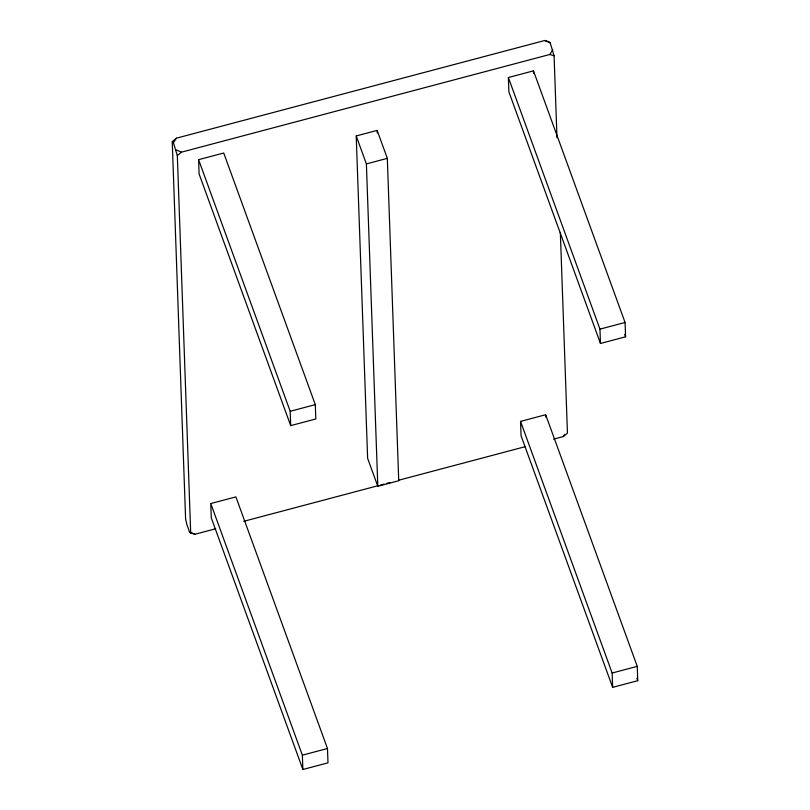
<?xml version="1.0" encoding="UTF-8"?>
<svg xmlns="http://www.w3.org/2000/svg" width="810" height="810" viewBox="0 0 810 810"><rect width="100%" height="100%" fill="white"/><g stroke="black" fill="none" stroke-linecap="round" stroke-linejoin="round"><path stroke-width="1.21" d="M215.703 528.758L194.967 534.256L190.694 532.98L177.329 155.672L173.431 142.803L176.347 138.196L544.725 40.5L548.988 41.776L550.182 42.889L554.081 55.758L556.986 137.781M177.329 155.672L181.43 152.169L549.808 54.483L552.724 49.876M553.584 439.152L563.345 436.56L564.509 434.727M190.694 532.98L189.51 531.876L186.958 524.88L185.601 518.997L172.246 141.689L176.347 138.196M563.345 436.56L567.446 433.067L560.338 232.419M198.602 159.671L223.722 153.009L315.303 404.635L315.809 418.962L290.689 425.625L199.108 173.998L198.602 159.671L290.183 411.298L290.689 425.625M508.376 77.517L533.486 70.865L625.067 322.481L625.583 336.808L600.463 343.47L508.882 91.854L508.376 77.517L599.957 329.143L600.463 343.47M356.218 135.948L377.146 130.4L387.322 158.355L398.733 480.745L377.804 486.294L367.629 458.339L356.218 135.948L366.393 163.914L377.804 486.294M366.393 163.914L387.322 158.355M290.183 411.298L315.303 404.635M599.957 329.143L625.067 322.481M210.782 503.547L235.892 496.884L327.473 748.511L327.989 762.838L302.869 769.5L211.288 517.874L210.782 503.547L302.363 755.173L302.869 769.5M520.547 421.402L545.667 414.74L637.247 666.357L637.753 680.683L612.644 687.346L521.053 435.729L520.547 421.402L612.127 673.019L612.644 687.346M243.759 521.316L377.936 485.737M380.376 485.089L384.031 484.117M386.471 483.469L390.126 482.497M398.672 480.239L525.528 446.593M302.363 755.173L327.473 748.511M612.127 673.019L637.247 666.357M549.808 54.483L554.081 55.758M544.725 40.5L550.182 42.889M175.972 149.789L181.43 152.169M189.51 531.876L194.967 534.256M172.246 141.689L173.431 142.803M624.712 334.439L625.583 336.808M636.893 678.314L637.753 680.683M533.486 70.865L533.577 73.244M545.667 414.74L545.748 417.12M377.146 130.4L377.237 132.931"/></g></svg>
